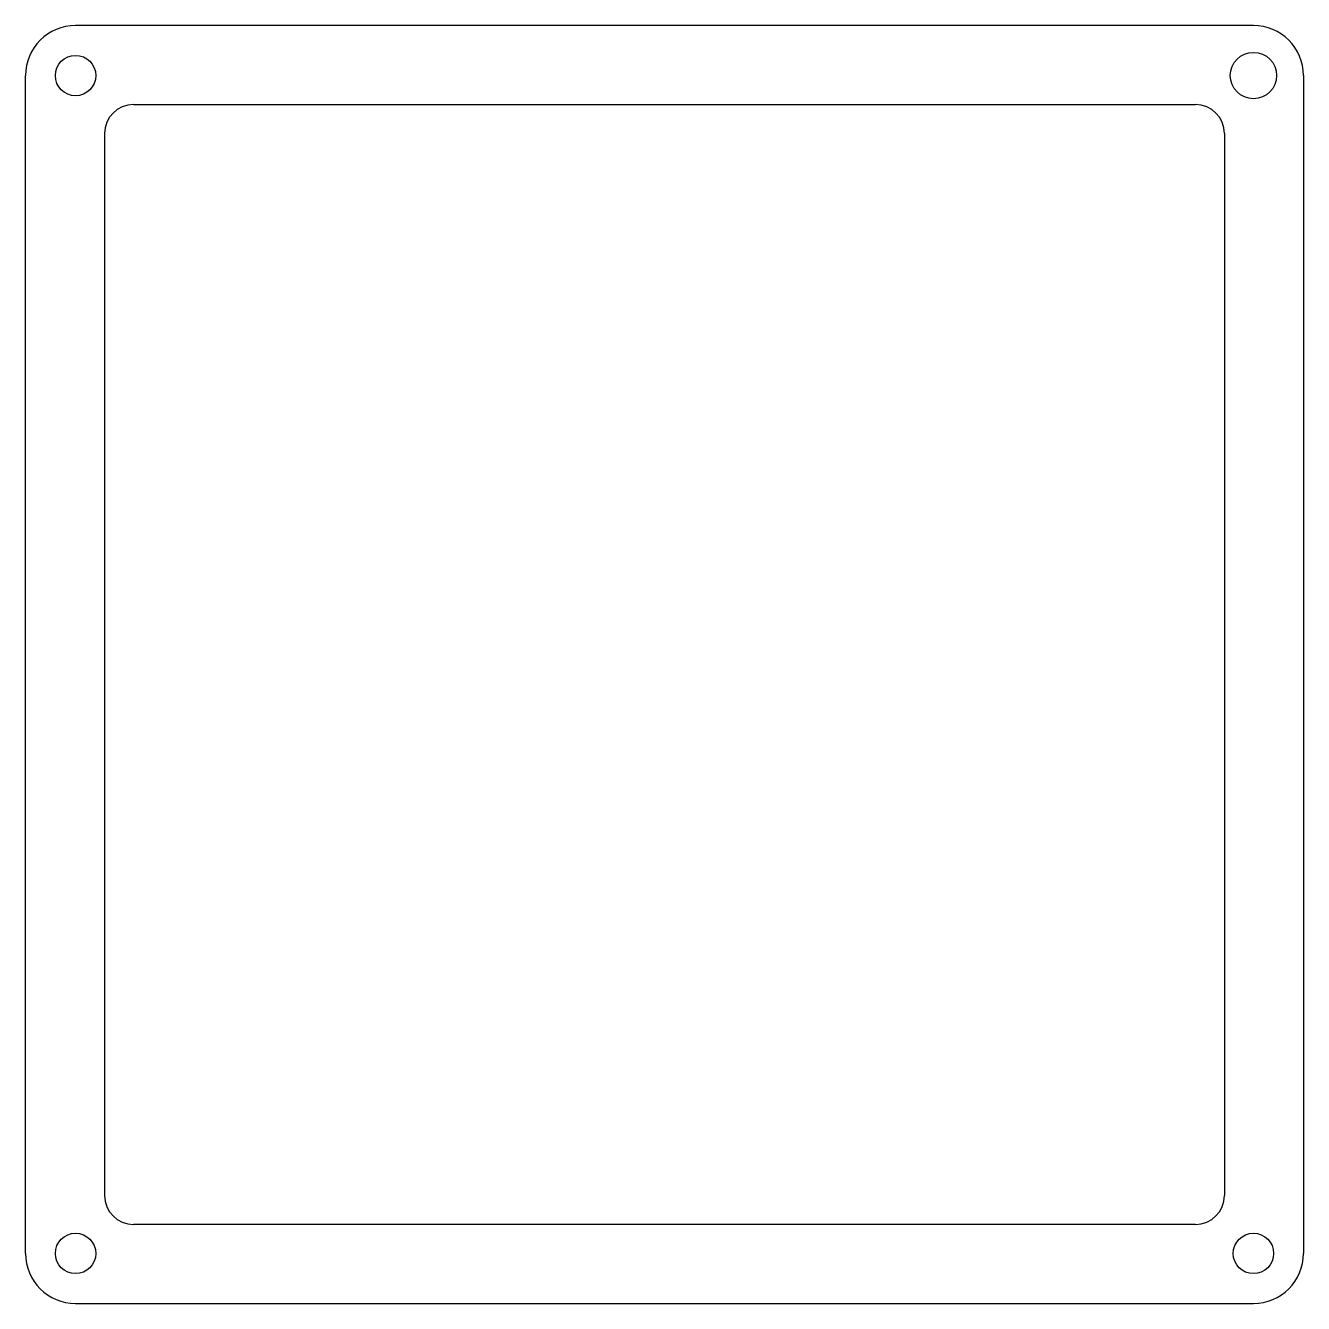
# Model space of a CAD drawing. Header units: millimetres. Extents: x 1 to 226, y 0 to 845.
# Drawn here: x 23.5 to 111.6, y 756.3 to 844.5 of the extents above; entities outside this region: 2.
import ezdxf

# ---------------------------------------------------------------- set-up
doc = ezdxf.new("R2010")
doc.units = ezdxf.units.MM
doc.layers.add('SLD-0', color=179, linetype='Continuous')
doc.styles.add('SLDTEXTSTYLE0', font='TXT', dxfattribs={"width": 0.7})

msp = doc.modelspace()

# ---------------------------------------------------------------- linework, layer by layer
at = {"layer": 'SLD-0'}
for p, q in [((108.197, 844.509), (26.917, 844.509)), ((23.467, 759.779), (23.467, 841.059)), ((111.647, 841.059), (111.647, 759.779)), ((30.917, 839.059), (104.197, 839.059)), ((28.917, 837.059), (28.917, 763.779)), ((106.197, 837.059), (106.197, 763.779)), ((104.197, 761.779), (30.917, 761.779)), ((26.917, 756.329), (108.197, 756.329))]:
    msp.add_line(p, q, dxfattribs=at)
for centre, radius in [((26.917, 841.059), 1.395), ((108.197, 841.059), 1.6), ((26.917, 759.779), 1.395), ((108.197, 759.779), 1.395)]:
    msp.add_circle(centre, radius, dxfattribs=at)
for centre, radius, start, end in [((26.917, 841.059), 3.45, 90, 180), ((108.197, 841.059), 3.45, 0, 90), ((30.917, 837.059), 2, 90, 180), ((104.197, 837.059), 2, 0, 90), ((30.917, 763.779), 2, 180, 270), ((104.197, 763.779), 2, 270, 0), ((26.917, 759.779), 3.45, 180, 270), ((108.197, 759.779), 3.45, 270, 0)]:
    msp.add_arc(centre, radius, start, end, dxfattribs=at)

# ---------------------------------------------------------------- texts
at = {"color": 7, "linetype": 'Continuous', "char_height": 14.94028, "attachment_point": 1, "style": 'SLDTEXTSTYLE0'}
for s, insert in [('SOLIDWORKS Educational Product.', (0, 41.669)), ('For Instructional Use Only.', (0, 19.259))]:
    msp.add_mtext(s, dxfattribs=dict(at, insert=insert))

doc.saveas('drawing.dxf')
